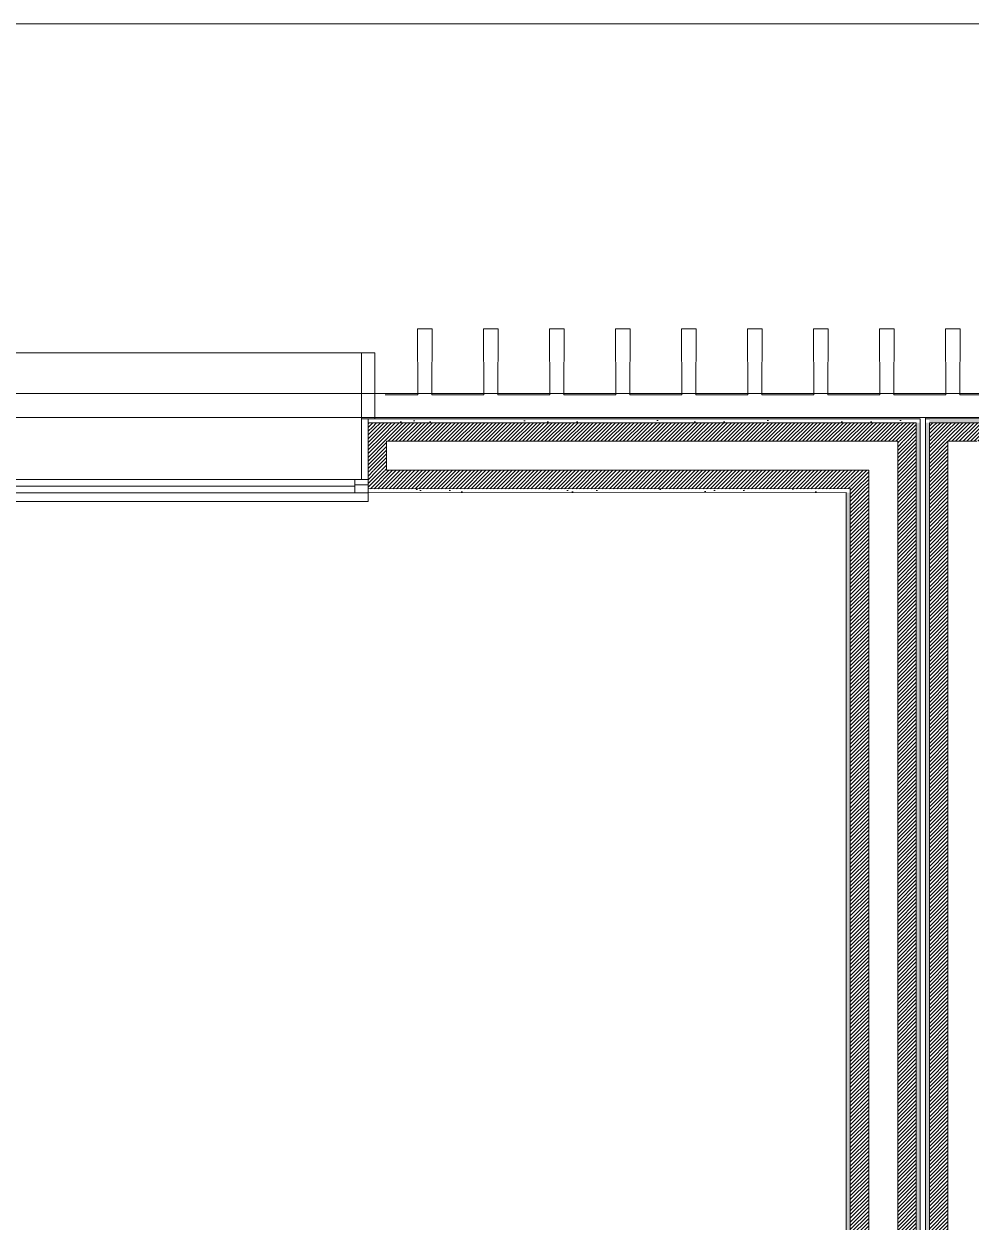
# Model space of a CAD drawing. Header units: millimetres. Extents: x -284281 to 1648660, y -821378 to -151356.
# Drawn here: x -210319 to -206731, y -176444 to -171904 of the extents above; entities that cross this region are included whole.
import ezdxf

# ---------------------------------------------------------------- set-up
doc = ezdxf.new("R2010")
doc.units = ezdxf.units.MM
doc.header["$MEASUREMENT"] = 0
doc.set_wipeout_variables(frame=1)
doc.linetypes.add('Traits', pattern=[282.222223, 141.111112, -141.111112])
doc.linetypes.add('Wipeout_Contour', pattern=[1000, 0, -1000])
for name, color, linetype in [('Fenêtres ARCHICAD', 7, 'Continuous'), ('Nouveau_0', 7, 'Continuous'), ('Sols_ Dalles', 7, 'Continuous')]:
    doc.layers.add(name, color=color, linetype=linetype)
pattern_1 = [(45, (0, 175), (-55.68466, 55.68466), [0, -52.5, 0, -78.75]), (110, (175, 175), (74.000794, 26.934086), [0, -38.5, 0, -66.5])]
pattern_2 = [(45, (0, 0), (-7.0710678, 7.0710678), [])]

# ---------------------------------------------------------------- blocks, each defined once
blk = doc.blocks.new('Fenêtre 25')
at = {"layer": 'Fenêtres ARCHICAD', "color": 7, "linetype": 'Continuous', "lineweight": 5}
for p, q in [((-800, 0), (-800, 33.3)), ((-800, 33.3), (800, 33.3)), ((-800, 0), (-800, -15)), ((-800, 0), (-800, -15)), ((800, 33.3), (800, 0)), ((800, 0), (800, -15)), ((800, 0), (800, -15)), ((-800, -15), (-800, -50)), ((-800, -15), (-800, -50)), ((-800, -30), (800, -30)), ((800, -15), (800, -50)), ((800, -15), (800, -50)), ((-800, -280), (-800, -50)), ((-800, -50), (-775, -50)), ((-800, -50), (-800, -85)), ((-800, -50), (-800, -85)), ((-800, -85), (-800, -195)), ((-800, -85), (-800, -195)), ((-800, -85), (-800, -195)), ((-800, -85), (-800, -195)), ((-775, -50), (-775, -280)), ((775, -280), (775, -50)), ((775, -50), (800, -50)), ((800, -50), (800, -280)), ((800, -50), (800, -85)), ((800, -50), (800, -85)), ((800, -85), (800, -195)), ((800, -85), (800, -195)), ((800, -85), (800, -195)), ((800, -85), (800, -195)), ((-800, -195), (-800, -265)), ((-800, -195), (-800, -265)), ((-800, -195), (-800, -265)), ((-800, -195), (-800, -265)), ((800, -195), (800, -265)), ((800, -195), (800, -265)), ((800, -195), (800, -265)), ((800, -195), (800, -265)), ((-800, -265), (-800, -280)), ((-800, -265), (-800, -280)), ((800, -265), (800, -280)), ((800, -265), (800, -280)), ((-825, -530), (-825, -280)), ((-825, -280), (-775, -280)), ((-825, -280), (-800, -280)), ((-825, -280), (-800, -280)), ((-775, -280), (-800, -280)), ((-775, -280), (-775, -530)), ((800, -280), (775, -280)), ((775, -280), (825, -280)), ((775, -530), (775, -280)), ((800, -280), (825, -280)), ((800, -280), (825, -280)), ((825, -280), (825, -530)), ((-775, -530), (-825, -530)), ((-775, -530), (775, -530)), ((825, -530), (775, -530))]:
    blk.add_line(p, q, dxfattribs=at)
at = {"layer": 'Fenêtres ARCHICAD', "color": 7, "linetype": 'Traits', "lineweight": 5}
blk.add_line((-800, 0), (800, 0), dxfattribs=at)
at = {"color": 254, "linetype": 'Wipeout_Contour', "lineweight": 0, "ltscale": 3003.33026}
blk.add_wipeout([(-750, 0), (-750, -50), (750, -50), (750, 0)], dxfattribs=at).dxf.layer = 'Fenêtres ARCHICAD'
at = {"layer": 'Fenêtres ARCHICAD', "color": 7, "linetype": 'Continuous', "lineweight": 5}
for p, q in [((-800, 0), (-750, 0)), ((-750, 0), (-750, -50)), ((-750, 0), (750, 0)), ((750, -50), (750, 0)), ((750, 0), (800, 0)), ((-750, -25), (750, -25)), ((-750, -50), (-800, -50)), ((750, -50), (-750, -50)), ((800, -50), (750, -50))]:
    blk.add_line(p, q, dxfattribs=at)
blk = doc.blocks.new('Mur_1_1', base_point=(162860.7, -173410.6))
at = {"color": 254, "linetype": 'Wipeout_Contour', "lineweight": 0, "ltscale": 838498.39238}
blk.add_wipeout([(219205.5, -173415.1), (219205.5, -173400.2), (219190.6, -173415.1)], dxfattribs=at)
at = {"color": 254, "linetype": 'Wipeout_Contour', "lineweight": 0, "ltscale": 838369.005791}
blk.add_wipeout([(218940.5, -173665.2), (218925.5, -173680.2), (218940.5, -173680.2)], dxfattribs=at)
at = {"linetype": 'Continuous', "lineweight": 5, "true_color": 0x5f5f5f}
h = blk.add_hatch(dxfattribs=at)
h.set_pattern_fill('ENDUIT_0001', color=251, style=0, pattern_type=2)
h.set_pattern_definition(pattern_1)
h.paths.add_polyline_path([(219205.5, -173415.1), (219205.5, -173400.2), (219190.6, -173415.1)])
h = blk.add_hatch(dxfattribs=at)
h.set_pattern_fill('ENDUIT_0001', color=251, style=0, pattern_type=2)
h.set_pattern_definition(pattern_1)
h.paths.add_polyline_path([(218940.5, -173665.2), (218925.5, -173680.2), (218940.5, -173680.2)])
at = {"color": 254, "linetype": 'Wipeout_Contour', "lineweight": 0, "ltscale": 838516.179052}
blk.add_wipeout([(219190.5, -173485.2), (219190.5, -173415.2), (219120.6, -173485.2)], dxfattribs=at)
at = {"linetype": 'Continuous', "lineweight": 5, "true_color": 0x5f5f5f}
h = blk.add_hatch(dxfattribs=at)
h.set_pattern_fill('BRIQUES_TERRE_CUITE__INT_97', color=251, style=0, pattern_type=2)
h.set_pattern_definition(pattern_2)
h.paths.add_polyline_path([(219190.5, -173485.2), (219190.5, -173415.2), (219120.6, -173485.2)])
at = {"color": 254, "linetype": 'Wipeout_Contour', "lineweight": 0, "ltscale": 838477.556417}
blk.add_wipeout([(219190.6, -173415.1), (219205.5, -173400.2), (219190.6, -173400.2)], dxfattribs=at)
at = {"color": 254, "linetype": 'Wipeout_Contour', "lineweight": 0, "ltscale": 838500.260912}
blk.add_wipeout([(219120.5, -173595.2), (219120.5, -173485.2), (219010.6, -173595.2)], dxfattribs=at)
at = {"linetype": 'Continuous', "lineweight": 5, "true_color": 0x5f5f5f}
h = blk.add_hatch(dxfattribs=at)
h.set_pattern_fill('ENDUIT_0001', color=251, style=0, pattern_type=2)
h.set_pattern_definition(pattern_1)
h.paths.add_polyline_path([(219190.6, -173415.1), (219205.5, -173400.2), (219190.6, -173400.2)])
at = {"color": 254, "linetype": 'Wipeout_Contour', "lineweight": 0, "ltscale": 838428.29788}
blk.add_wipeout([(219010.5, -173665.2), (219010.5, -173595.2), (218940.5, -173665.2)], dxfattribs=at)
at = {"linetype": 'Continuous', "lineweight": 5, "true_color": 0x5f5f5f}
h = blk.add_hatch(dxfattribs=at)
h.set_pattern_fill('BRIQUES_TERRE_CUITE__INT_97', color=251, style=0, pattern_type=2)
h.set_pattern_definition(pattern_2)
h.paths.add_polyline_path([(219010.5, -173665.2), (219010.5, -173595.2), (218940.5, -173665.2)])
at = {"color": 254, "linetype": 'Wipeout_Contour', "lineweight": 0, "ltscale": 1394204.759481285}
blk.add_wipeout([(219190.6, -173400.2), (217114.1, -173400.6), (217114.2, -173415.6), (219190.5, -173415.2), (219190.6, -173415.1)], dxfattribs=at)
at = {"linetype": 'Continuous', "lineweight": 5, "true_color": 0x5f5f5f}
h = blk.add_hatch(dxfattribs=at)
h.set_pattern_fill('ENDUIT_0001', color=251, style=0, pattern_type=2)
h.set_pattern_definition(pattern_1)
h.paths.add_polyline_path([(219190.6, -173400.2), (217114.1, -173400.6), (217114.2, -173415.6), (219190.5, -173415.2), (219190.6, -173415.1)])
at = {"color": 254, "linetype": 'Wipeout_Contour', "lineweight": 0, "ltscale": 838348.096067}
blk.add_wipeout([(218925.5, -173680.2), (218940.5, -173665.2), (218925.5, -173665.2)], dxfattribs=at)
at = {"linetype": 'Continuous', "lineweight": 5, "true_color": 0x5f5f5f}
h = blk.add_hatch(dxfattribs=at)
h.set_pattern_fill('ENDUIT_0001', color=251, style=0, pattern_type=2)
h.set_pattern_definition(pattern_1)
h.paths.add_polyline_path([(218925.5, -173680.2), (218940.5, -173665.2), (218925.5, -173665.2)])
at = {"color": 254, "linetype": 'Wipeout_Contour', "lineweight": 0, "ltscale": 838418.070456}
blk.add_wipeout([(219120.6, -173485.2), (219190.5, -173415.2), (219120.6, -173415.2)], dxfattribs=at)
at = {"linetype": 'Continuous', "lineweight": 5, "true_color": 0x5f5f5f}
h = blk.add_hatch(dxfattribs=at)
h.set_pattern_fill('BRIQUES_TERRE_CUITE__INT_97', color=251, style=0, pattern_type=2)
h.set_pattern_definition(pattern_2)
h.paths.add_polyline_path([(219120.6, -173485.2), (219190.5, -173415.2), (219120.6, -173415.2)])
at = {"color": 7, "linetype": 'Continuous', "lineweight": 5}
blk.add_line((219190.5, -173485.2), (219190.5, -173415.2), dxfattribs=at)
at = {"color": 7, "linetype": 'Continuous', "lineweight": 5, "flags": 128}
blk.add_lwpolyline([(219205.5, -173400.2), (219205.5, -173415.2)], dxfattribs=at)
at = {"color": 254, "linetype": 'Wipeout_Contour', "lineweight": 0, "ltscale": 1114954.779897523}
blk.add_wipeout([(217114.2, -173665.6), (217114.2, -173680.6), (218925.5, -173680.2), (218925.5, -173665.2)], dxfattribs=at)
at = {"linetype": 'Continuous', "lineweight": 5, "true_color": 0x5f5f5f}
h = blk.add_hatch(dxfattribs=at)
h.set_pattern_fill('ENDUIT_0001', color=251, style=0, pattern_type=2)
h.set_pattern_definition(pattern_1)
h.paths.add_polyline_path([(217114.2, -173665.6), (217114.2, -173680.6), (218925.5, -173680.2), (218925.5, -173665.2)])
at = {"color": 254, "linetype": 'Wipeout_Contour', "lineweight": 0, "ltscale": 1394244.023546818}
blk.add_wipeout([(217114.2, -173415.6), (217184.2, -173485.6), (219120.5, -173485.2), (219120.6, -173485.2), (219120.6, -173415.2)], dxfattribs=at)
at = {"linetype": 'Continuous', "lineweight": 5, "true_color": 0x5f5f5f}
h = blk.add_hatch(dxfattribs=at)
h.set_pattern_fill('BRIQUES_TERRE_CUITE__INT_97', color=251, style=0, pattern_type=2)
h.set_pattern_definition(pattern_2)
h.paths.add_polyline_path([(217114.2, -173415.6), (217184.2, -173485.6), (219120.5, -173485.2), (219120.6, -173485.2), (219120.6, -173415.2)])
at = {"color": 7, "linetype": 'Continuous', "lineweight": 5}
blk.add_line((219190.5, -173415.2), (219120.6, -173415.2), dxfattribs=at)
at = {"color": 254, "linetype": 'Wipeout_Contour', "lineweight": 0, "ltscale": 838345.930581}
blk.add_wipeout([(219010.6, -173595.2), (219120.5, -173485.2), (219010.6, -173485.2)], dxfattribs=at)
at = {"color": 7, "linetype": 'Continuous', "lineweight": 5}
blk.add_line((219120.5, -173595.2), (219120.5, -173485.2), dxfattribs=at)
at = {"color": 254, "linetype": 'Wipeout_Contour', "lineweight": 0, "ltscale": 1394332.511805879}
blk.add_wipeout([(219010.6, -173485.2), (217184.2, -173485.6), (217184.2, -173595.6), (219010.5, -173595.2), (219010.6, -173595.2)], dxfattribs=at)
at = {"color": 7, "linetype": 'Continuous', "lineweight": 5}
blk.add_line((219120.5, -173485.2), (219010.6, -173485.2), dxfattribs=at)
at = {"color": 254, "linetype": 'Wipeout_Contour', "lineweight": 0, "ltscale": 838330.131081}
blk.add_wipeout([(218940.5, -173665.2), (219010.5, -173595.2), (218940.5, -173595.2)], dxfattribs=at)
at = {"linetype": 'Continuous', "lineweight": 5, "true_color": 0x5f5f5f}
h = blk.add_hatch(dxfattribs=at)
h.set_pattern_fill('BRIQUES_TERRE_CUITE__INT_97', color=251, style=0, pattern_type=2)
h.set_pattern_definition(pattern_2)
h.paths.add_polyline_path([(218940.5, -173665.2), (219010.5, -173595.2), (218940.5, -173595.2)])
at = {"color": 7, "linetype": 'Continuous', "lineweight": 5}
blk.add_line((219010.5, -173665.2), (219010.5, -173595.2), dxfattribs=at)
at = {"color": 254, "linetype": 'Wipeout_Contour', "lineweight": 0, "ltscale": 1114872.362738282}
blk.add_wipeout([(218940.5, -173595.2), (217114.2, -173595.6), (217114.2, -173665.6), (218940.5, -173665.2)], dxfattribs=at)
at = {"linetype": 'Continuous', "lineweight": 5, "true_color": 0x5f5f5f}
h = blk.add_hatch(dxfattribs=at)
h.set_pattern_fill('BRIQUES_TERRE_CUITE__INT_97', color=251, style=0, pattern_type=2)
h.set_pattern_definition(pattern_2)
h.paths.add_polyline_path([(218940.5, -173595.2), (217114.2, -173595.6), (217114.2, -173665.6), (218940.5, -173665.2)])
at = {"color": 7, "linetype": 'Continuous', "lineweight": 5}
for p, q in [((217114.2, -173665.6), (217114.2, -173630.6)), ((219010.5, -173595.2), (218940.5, -173595.2)), ((217114.2, -173665.6), (218940.5, -173665.2)), ((217114.2, -173680.6), (217114.2, -173665.6)), ((218940.5, -173680.2), (218940.5, -173665.2))]:
    blk.add_line(p, q, dxfattribs=at)
at = {"color": 7, "linetype": 'Continuous', "lineweight": 5, "flags": 128}
blk.add_lwpolyline([(217114.2, -173680.6), (218925.5, -173680.2)], dxfattribs=at)
at = {"color": 254, "linetype": 'Wipeout_Contour', "lineweight": 0, "ltscale": 1111856.489278181}
blk.add_wipeout([(217184.2, -173485.6), (217114.2, -173415.6), (217114.2, -173595.6), (217184.2, -173595.6)], dxfattribs=at)
at = {"linetype": 'Continuous', "lineweight": 5, "true_color": 0x5f5f5f}
h = blk.add_hatch(dxfattribs=at)
h.set_pattern_fill('BRIQUES_TERRE_CUITE__INT_97', color=251, style=0, pattern_type=2)
h.set_pattern_definition(pattern_2)
h.paths.add_polyline_path([(217184.2, -173485.6), (217114.2, -173415.6), (217114.2, -173595.6), (217184.2, -173595.6)])
at = {"color": 7, "linetype": 'Continuous', "lineweight": 5}
for p, q in [((217139.1, -173400.6), (217114.1, -173400.6)), ((217114.2, -173415.6), (217114.1, -173400.6)), ((219120.6, -173415.2), (217114.2, -173415.6)), ((217114.2, -173485.6), (217114.2, -173415.6)), ((217114.2, -173485.6), (217114.2, -173415.6)), ((217114.2, -173595.6), (217114.2, -173485.6)), ((217114.2, -173595.6), (217114.2, -173485.6)), ((219010.6, -173485.2), (217184.2, -173485.6)), ((217184.2, -173485.6), (217184.2, -173595.6)), ((217114.2, -173630.6), (217114.2, -173595.6)), ((218940.5, -173595.2), (217184.2, -173595.6))]:
    blk.add_line(p, q, dxfattribs=at)
at = {"color": 7, "linetype": 'Continuous', "lineweight": 5, "flags": 128}
blk.add_lwpolyline([(219205.5, -173400.2), (217114.1, -173400.6)], dxfattribs=at)
at = {"layer": 'Fenêtres ARCHICAD', "color": 7, "linetype": 'Continuous', "lineweight": 5, "zscale": 1000, "rotation": 180.0105654490006}
blk.add_blockref('Fenêtre 25', (216314.2, -173680.7), dxfattribs=at)
blk = doc.blocks.new('Mur_4_1', base_point=(219225.5, -253395.6))
at = {"color": 254, "linetype": 'Wipeout_Contour', "lineweight": 0, "ltscale": 838570.826694}
blk.add_wipeout([(219240.5, -173400.2), (219225.5, -173400.2), (219240.5, -173415.2)], dxfattribs=at)
at = {"linetype": 'Continuous', "lineweight": 5, "true_color": 0x5f5f5f}
h = blk.add_hatch(dxfattribs=at)
h.set_pattern_fill('ENDUIT_0001', color=251, style=0, pattern_type=2)
h.set_pattern_definition(pattern_1)
h.paths.add_polyline_path([(219240.5, -173400.2), (219225.5, -173400.2), (219240.5, -173415.2)])
at = {"color": 254, "linetype": 'Wipeout_Contour', "lineweight": 0, "ltscale": 838754.417281}
blk.add_wipeout([(219310.5, -173415.2), (219240.5, -173415.2), (219310.5, -173485.2)], dxfattribs=at)
at = {"linetype": 'Continuous', "lineweight": 5, "true_color": 0x5f5f5f}
h = blk.add_hatch(dxfattribs=at)
h.set_pattern_fill('ENDUIT_0001', color=251, style=0, pattern_type=2)
h.set_pattern_definition(pattern_1)
h.paths.add_polyline_path([(219225.6, -173400.2), (219225.5, -173400.2), (219225.5, -173400.2)])
h = blk.add_hatch(dxfattribs=at)
h.set_pattern_fill('BRIQUES_TERRE_CUITE__INT_97', color=251, style=0, pattern_type=2)
h.set_pattern_definition(pattern_2)
h.paths.add_polyline_path([(219310.5, -173415.2), (219240.5, -173415.2), (219310.5, -173485.2)])
at = {"color": 254, "linetype": 'Wipeout_Contour', "lineweight": 0, "ltscale": 1397616.800768297}
blk.add_wipeout([(219240.5, -173415.2), (219240.5, -173415.2), (219225.6, -173400.2), (219225.5, -173400.2), (219225.5, -173415.2)], dxfattribs=at)
at = {"color": 254, "linetype": 'Wipeout_Contour', "lineweight": 0, "ltscale": 839136.930355}
blk.add_wipeout([(219420.5, -173485.1), (219310.5, -173485.2), (219420.5, -173595.1)], dxfattribs=at)
at = {"linetype": 'Continuous', "lineweight": 5, "true_color": 0x5f5f5f}
h = blk.add_hatch(dxfattribs=at)
h.set_pattern_fill('ENDUIT_0001', color=251, style=0, pattern_type=2)
h.set_pattern_definition(pattern_1)
h.paths.add_polyline_path([(219240.5, -173415.2), (219240.5, -173415.2), (219225.6, -173400.2), (219225.5, -173400.2), (219225.5, -173415.2)])
at = {"color": 254, "linetype": 'Wipeout_Contour', "lineweight": 0, "ltscale": 1125813.757221672}
blk.add_wipeout([(219240.5, -173415.2), (219225.5, -173415.2), (219225.5, -179556.1), (219240.5, -179556.1)], dxfattribs=at)
at = {"linetype": 'Continuous', "lineweight": 5, "true_color": 0x5f5f5f}
h = blk.add_hatch(dxfattribs=at)
h.set_pattern_fill('ENDUIT_0001', color=251, style=0, pattern_type=2)
h.set_pattern_definition(pattern_1)
h.paths.add_polyline_path([(219240.5, -173415.2), (219225.5, -173415.2), (219225.5, -179556.1), (219240.5, -179556.1)])
at = {"color": 254, "linetype": 'Wipeout_Contour', "lineweight": 0, "ltscale": 1397910.753893975}
blk.add_wipeout([(219310.5, -173485.2), (219310.5, -173485.2), (219240.6, -173415.2), (219240.5, -173415.2), (219240.5, -173485.2)], dxfattribs=at)
at = {"linetype": 'Continuous', "lineweight": 5, "true_color": 0x5f5f5f}
h = blk.add_hatch(dxfattribs=at)
h.set_pattern_fill('BRIQUES_TERRE_CUITE__INT_97', color=251, style=0, pattern_type=2)
h.set_pattern_definition(pattern_2)
h.paths.add_polyline_path([(219310.5, -173485.2), (219310.5, -173485.2), (219240.6, -173415.2), (219240.5, -173415.2), (219240.5, -173485.2)])
at = {"color": 7, "linetype": 'Continuous', "lineweight": 5}
for p in [(219310.5, -173415.2), (219240.6, -173415.2)]:
    blk.add_line(p, (219240.5, -173415.2), dxfattribs=at)
at = {"color": 7, "linetype": 'Continuous', "lineweight": 5, "flags": 128}
blk.add_lwpolyline([(219225.5, -173400.2), (219240.5, -173400.2)], dxfattribs=at)
at = {"color": 254, "linetype": 'Wipeout_Contour', "lineweight": 0, "ltscale": 1126033.018318189}
blk.add_wipeout([(219310.5, -173485.2), (219240.5, -173485.2), (219240.5, -179556.1), (219310.5, -179556.1)], dxfattribs=at)
at = {"linetype": 'Continuous', "lineweight": 5, "true_color": 0x5f5f5f}
h = blk.add_hatch(dxfattribs=at)
h.set_pattern_fill('BRIQUES_TERRE_CUITE__INT_97', color=251, style=0, pattern_type=2)
h.set_pattern_definition(pattern_2)
h.paths.add_polyline_path([(219310.5, -173485.2), (219240.5, -173485.2), (219240.5, -179556.1), (219310.5, -179556.1)])
at = {"color": 7, "linetype": 'Continuous', "lineweight": 5}
for p, q in [((219240.5, -173415.2), (219240.5, -173485.2)), ((219240.5, -173485.2), (219240.5, -179556.1))]:
    blk.add_line(p, q, dxfattribs=at)
at = {"color": 7, "linetype": 'Continuous', "lineweight": 5, "flags": 128}
blk.add_lwpolyline([(219225.5, -173400.2), (219225.5, -179556.1)], dxfattribs=at)
at = {"color": 254, "linetype": 'Wipeout_Contour', "lineweight": 0, "ltscale": 1398539.496014494}
blk.add_wipeout([(219420.5, -173595.2), (219420.5, -173595.1), (219310.6, -173485.2), (219310.5, -173485.2), (219310.5, -173595.2)], dxfattribs=at)
at = {"color": 7, "linetype": 'Continuous', "lineweight": 5}
for p in [(219420.5, -173485.1), (219310.6, -173485.2)]:
    blk.add_line(p, (219310.5, -173485.2), dxfattribs=at)
at = {"color": 254, "linetype": 'Wipeout_Contour', "lineweight": 0, "ltscale": 1126449.922956517}
blk.add_wipeout([(219310.5, -173595.2), (219310.5, -179556.1), (219420.5, -179556.1), (219420.5, -173595.2)], dxfattribs=at)
at = {"color": 7, "linetype": 'Continuous', "lineweight": 5}
for p, q in [((219310.5, -173485.2), (219310.5, -173595.2)), ((219310.5, -173595.2), (219310.5, -179556.1))]:
    blk.add_line(p, q, dxfattribs=at)
blk = doc.blocks.new('Mur_14_1', base_point=(219205.5, -188410.6))
at = {"color": 254, "linetype": 'Wipeout_Contour', "lineweight": 0, "ltscale": 1405199.469101811}
blk.add_wipeout([(219190.6, -173415.1), (219190.5, -173415.2), (219190.5, -179556.1), (219205.5, -179556.1), (219205.5, -173415.1)], dxfattribs=at)
at = {"color": 254, "linetype": 'Wipeout_Contour', "lineweight": 0, "ltscale": 1125208.490031966}
blk.add_wipeout([(218925.5, -173680.2), (218925.5, -179556.1), (218940.5, -179556.1), (218940.5, -173680.2)], dxfattribs=at)
at = {"linetype": 'Continuous', "lineweight": 5, "true_color": 0x5f5f5f}
h = blk.add_hatch(dxfattribs=at)
h.set_pattern_fill('ENDUIT_0001', color=251, style=0, pattern_type=2)
h.set_pattern_definition(pattern_1)
h.paths.add_polyline_path([(219190.6, -173415.1), (219190.5, -173415.2), (219190.5, -179556.1), (219205.5, -179556.1), (219205.5, -173415.1)])
h = blk.add_hatch(dxfattribs=at)
h.set_pattern_fill('ENDUIT_0001', color=251, style=0, pattern_type=2)
h.set_pattern_definition(pattern_1)
h.paths.add_polyline_path([(218925.5, -173680.2), (218925.5, -179556.1), (218940.5, -179556.1), (218940.5, -173680.2)])
at = {"color": 254, "linetype": 'Wipeout_Contour', "lineweight": 0, "ltscale": 1405142.522689336}
blk.add_wipeout([(219120.6, -173485.2), (219120.5, -173485.2), (219120.5, -179556.1), (219190.5, -179556.1), (219190.5, -173485.2)], dxfattribs=at)
at = {"linetype": 'Continuous', "lineweight": 5, "true_color": 0x5f5f5f}
h = blk.add_hatch(dxfattribs=at)
h.set_pattern_fill('BRIQUES_TERRE_CUITE__INT_97', color=251, style=0, pattern_type=2)
h.set_pattern_definition(pattern_2)
h.paths.add_polyline_path([(219120.6, -173485.2), (219120.5, -173485.2), (219120.5, -179556.1), (219190.5, -179556.1), (219190.5, -173485.2)])
at = {"color": 7, "linetype": 'Continuous', "lineweight": 5}
for p, q in [((219190.5, -173485.2), (219190.5, -173415.2)), ((219190.5, -179556.1), (219190.5, -173485.2))]:
    blk.add_line(p, q, dxfattribs=at)
at = {"color": 7, "linetype": 'Continuous', "lineweight": 5, "flags": 128}
blk.add_lwpolyline([(219205.5, -179556.1), (219205.5, -173415.2)], dxfattribs=at)
at = {"color": 254, "linetype": 'Wipeout_Contour', "lineweight": 0, "ltscale": 1404980.915989373}
blk.add_wipeout([(219010.6, -173595.2), (219010.5, -173595.2), (219010.5, -179556.1), (219120.5, -179556.1), (219120.5, -173595.2)], dxfattribs=at)
at = {"color": 7, "linetype": 'Continuous', "lineweight": 5}
for p, q in [((219120.5, -173595.2), (219120.5, -173485.2)), ((219120.5, -179556.1), (219120.5, -173595.2))]:
    blk.add_line(p, q, dxfattribs=at)
at = {"color": 254, "linetype": 'Wipeout_Contour', "lineweight": 0, "ltscale": 1125322.159747363}
blk.add_wipeout([(218940.5, -173665.2), (218940.5, -179556.1), (219010.5, -179556.1), (219010.5, -173665.2)], dxfattribs=at)
at = {"linetype": 'Continuous', "lineweight": 5, "true_color": 0x5f5f5f}
h = blk.add_hatch(dxfattribs=at)
h.set_pattern_fill('BRIQUES_TERRE_CUITE__INT_97', color=251, style=0, pattern_type=2)
h.set_pattern_definition(pattern_2)
h.paths.add_polyline_path([(218940.5, -173665.2), (218940.5, -179556.1), (219010.5, -179556.1), (219010.5, -173665.2)])
at = {"color": 7, "linetype": 'Continuous', "lineweight": 5}
for p, q in [((219010.5, -173665.2), (219010.5, -173595.2)), ((218940.5, -173680.2), (218940.5, -173665.2)), ((219010.5, -179556.1), (219010.5, -173665.2)), ((218940.5, -173680.2), (218940.5, -179556.1))]:
    blk.add_line(p, q, dxfattribs=at)
at = {"color": 7, "linetype": 'Continuous', "lineweight": 5, "flags": 128}
blk.add_lwpolyline([(218925.5, -173680.2), (218925.5, -179556.1)], dxfattribs=at)
blk = doc.blocks.new('Mur_15_1', base_point=(219225.5, -173400.2))
at = {"linetype": 'Continuous', "lineweight": 5, "true_color": 0x5f5f5f}
h = blk.add_hatch(dxfattribs=at)
h.set_pattern_fill('ENDUIT_0001', color=251, style=0, pattern_type=2)
h.set_pattern_definition(pattern_1)
h.paths.add_polyline_path([(219240.6, -173415.2), (219240.5, -173415.2), (219240.5, -173415.2)])
h = blk.add_hatch(dxfattribs=at)
h.set_pattern_fill('BRIQUES_TERRE_CUITE__INT_97', color=251, style=0, pattern_type=2)
h.set_pattern_definition(pattern_2)
h.paths.add_polyline_path([(219310.6, -173485.2), (219310.5, -173485.2), (219310.5, -173485.2)])
at = {"color": 254, "linetype": 'Wipeout_Contour', "lineweight": 0, "ltscale": 1128010.143305743}
blk.add_wipeout([(219240.5, -173415.2), (225514.2, -173414), (225514.1, -173399), (219240.5, -173400.2)], dxfattribs=at)
at = {"linetype": 'Continuous', "lineweight": 5, "true_color": 0x5f5f5f}
h = blk.add_hatch(dxfattribs=at)
h.set_pattern_fill('ENDUIT_0001', color=251, style=0, pattern_type=2)
h.set_pattern_definition(pattern_1)
h.paths.add_polyline_path([(219240.5, -173415.2), (225514.2, -173414), (225514.1, -173399), (219240.5, -173400.2)])
at = {"color": 7, "linetype": 'Continuous', "lineweight": 5}
blk.add_line((219240.6, -173415.2), (219240.5, -173415.2), dxfattribs=at)
at = {"color": 254, "linetype": 'Wipeout_Contour', "lineweight": 0, "ltscale": 1128169.035485178}
blk.add_wipeout([(219310.5, -173415.2), (219310.5, -173485.2), (225444.2, -173484), (225514.2, -173414)], dxfattribs=at)
at = {"linetype": 'Continuous', "lineweight": 5, "true_color": 0x5f5f5f}
h = blk.add_hatch(dxfattribs=at)
h.set_pattern_fill('BRIQUES_TERRE_CUITE__INT_97', color=251, style=0, pattern_type=2)
h.set_pattern_definition(pattern_2)
h.paths.add_polyline_path([(219310.5, -173415.2), (219310.5, -173485.2), (225444.2, -173484), (225514.2, -173414)])
at = {"color": 7, "linetype": 'Continuous', "lineweight": 5}
for p, q in [((219310.5, -173415.2), (219240.5, -173415.2)), ((225514.2, -173414), (219310.5, -173415.2)), ((219420.5, -173485.1), (219310.5, -173485.2)), ((219310.6, -173485.2), (219310.5, -173485.2))]:
    blk.add_line(p, q, dxfattribs=at)
at = {"color": 7, "linetype": 'Continuous', "lineweight": 5, "flags": 128}
blk.add_lwpolyline([(225514.1, -173399), (219240.5, -173400.2)], dxfattribs=at)
blk = doc.blocks.new('Tôle profilée 25')
at = {"color": 7, "linetype": 'Continuous', "lineweight": 5}
for p, q in [((0, 2373.5), (0, 2176.5)), ((-250, 2177.5), (-250, 2150)), ((0, 2176.5), (-250, 2177.5)), ((-250, 2150), (-250, 2122.5)), ((-250, 2122.5), (0, 2123.5)), ((0, 2123.5), (0, 1926.5)), ((-250, 1927.5), (-250, 1900)), ((0, 1926.5), (-250, 1927.5)), ((-250, 1900), (-250, 1872.5)), ((-250, 1872.5), (0, 1873.5)), ((0, 1873.5), (0, 1676.5)), ((-250, 1677.5), (-250, 1650)), ((0, 1676.5), (-250, 1677.5)), ((-250, 1650), (-250, 1622.5)), ((-250, 1622.5), (0, 1623.5)), ((0, 1623.5), (0, 1426.5)), ((-250, 1427.5), (-250, 1400)), ((0, 1426.5), (-250, 1427.5)), ((-250, 1400), (-250, 1372.5)), ((-250, 1372.5), (0, 1373.5)), ((0, 1373.5), (0, 1176.5)), ((-250, 1177.5), (-250, 1150)), ((0, 1176.5), (-250, 1177.5)), ((-250, 1150), (-250, 1122.5)), ((-250, 1122.5), (0, 1123.5)), ((0, 1123.5), (0, 926.5)), ((-250, 927.5), (-250, 900)), ((0, 926.5), (-250, 927.5)), ((-250, 900), (-250, 872.5)), ((-250, 872.5), (0, 873.5)), ((0, 873.5), (0, 676.5)), ((-250, 677.5), (-250, 650)), ((0, 676.5), (-250, 677.5)), ((-250, 650), (-250, 622.5)), ((-250, 622.5), (0, 623.5)), ((0, 623.5), (0, 426.5)), ((-250, 427.5), (-250, 400)), ((0, 426.5), (-250, 427.5)), ((-250, 400), (-250, 372.5)), ((-250, 372.5), (0, 373.5)), ((0, 373.5), (0, 176.5)), ((-250, 177.5), (-250, 150)), ((0, 176.5), (-250, 177.5)), ((-250, 150), (-250, 122.5)), ((-250, 122.5), (0, 123.5)), ((0, 123.5), (0, 0))]:
    blk.add_line(p, q, dxfattribs=at)

msp = doc.modelspace()

# ---------------------------------------------------------------- linework, layer by layer
at = {"layer": 'Sols_ Dalles', "color": 250, "linetype": 'Continuous', "lineweight": 5, "true_color": 0x1f1f1f}
for points in [[(-181095.89228, -253324.45234), (-181095.89228, -171904.45116), (-265218.49249, -171904.45116), (-265218.49249, -229924.45116), (-265218.49249, -260719.45234)], [(-263861.24443, -259319.45234), (-263861.24443, -231324.45116), (-263861.24443, -173304.45116), (-182495.89228, -173304.45116), (-182495.89228, -253324.45234)]]:
    msp.add_lwpolyline(points, dxfattribs=at)

# ---------------------------------------------------------------- next in the draw order: block references
at = {"color": 7, "lineweight": 5}
msp.add_blockref('Mur_1_1', (-263268.65028, -173410.57403), dxfattribs=at)

# ---------------------------------------------------------------- next in the draw order: block references
msp.add_blockref('Mur_4_1', (-206903.78973, -253395.57129), dxfattribs=at)

# ---------------------------------------------------------------- next in the draw order: block references
msp.add_blockref('Mur_14_1', (-206923.78973, -188410.57129), dxfattribs=at)

# ---------------------------------------------------------------- next in the draw order: block references
msp.add_blockref('Mur_15_1', (-206903.78973, -173400.18025), dxfattribs=at)

# ---------------------------------------------------------------- next in the draw order: linework, layer by layer
at = {"layer": 'Nouveau_0', "color": 7, "linetype": 'Continuous', "lineweight": 5}
for points in [[(-206903.29814, -173395.57011), (-206903.29814, -188395.57011), (-263253.29814, -188395.57011), (-263253.29814, -173395.57011)], [(-181903.29814, -173395.57011), (-181903.29814, -253395.57011), (-206903.29814, -253395.57011), (-206903.29814, -173395.57011)]]:
    msp.add_lwpolyline(points, close=True, dxfattribs=at)

# ---------------------------------------------------------------- next in the draw order: block references
at = {"color": 7, "linetype": 'Continuous', "lineweight": 5, "zscale": 1000, "rotation": 270}
msp.add_blockref('Tôle profilée 25', (-208950.25274, -173309.77727), dxfattribs=at)

doc.saveas('drawing.dxf')
